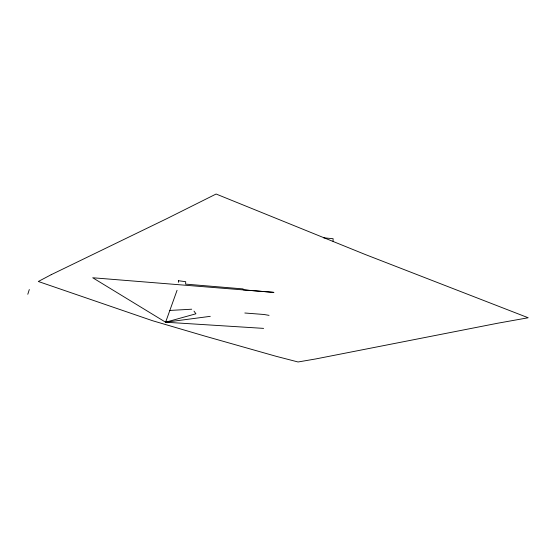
<?xml version="1.0" encoding="UTF-8"?>
<svg xmlns="http://www.w3.org/2000/svg" width="556" height="556" viewBox="0 0 556 556"><rect width="100%" height="100%" fill="white"/><g stroke="black" fill="none" stroke-linecap="round" stroke-linejoin="round"><path stroke-width="0.83" d="M333.072 241.276L333.107 238.705L323.613 237.815M178.372 282.351L178.559 280.669M27.8 294.27L29.308 289.516M273.809 292.373L92.706 277.757L165.612 322.216L177.058 290.301M263.613 328.381L165.612 322.216L195.927 313.792L194.002 311.145M165.612 322.216L210.279 316.336M169.837 310.443L191.716 309.212M244.828 313.007L263.933 314.481L269.055 315.363M273.802 292.38L243.285 289.843L243.174 288.918L185.607 284.123L185.711 281.697L178.552 280.745M51.221 274.678L38.315 281.489L152.601 320.736L204.921 336.116L276.137 356.306L298.058 361.977L315.579 358.974L497.891 323.189L528.2 317.761L365.077 254.433L216.103 194.023L166.744 218.689L51.221 274.678"/></g></svg>
